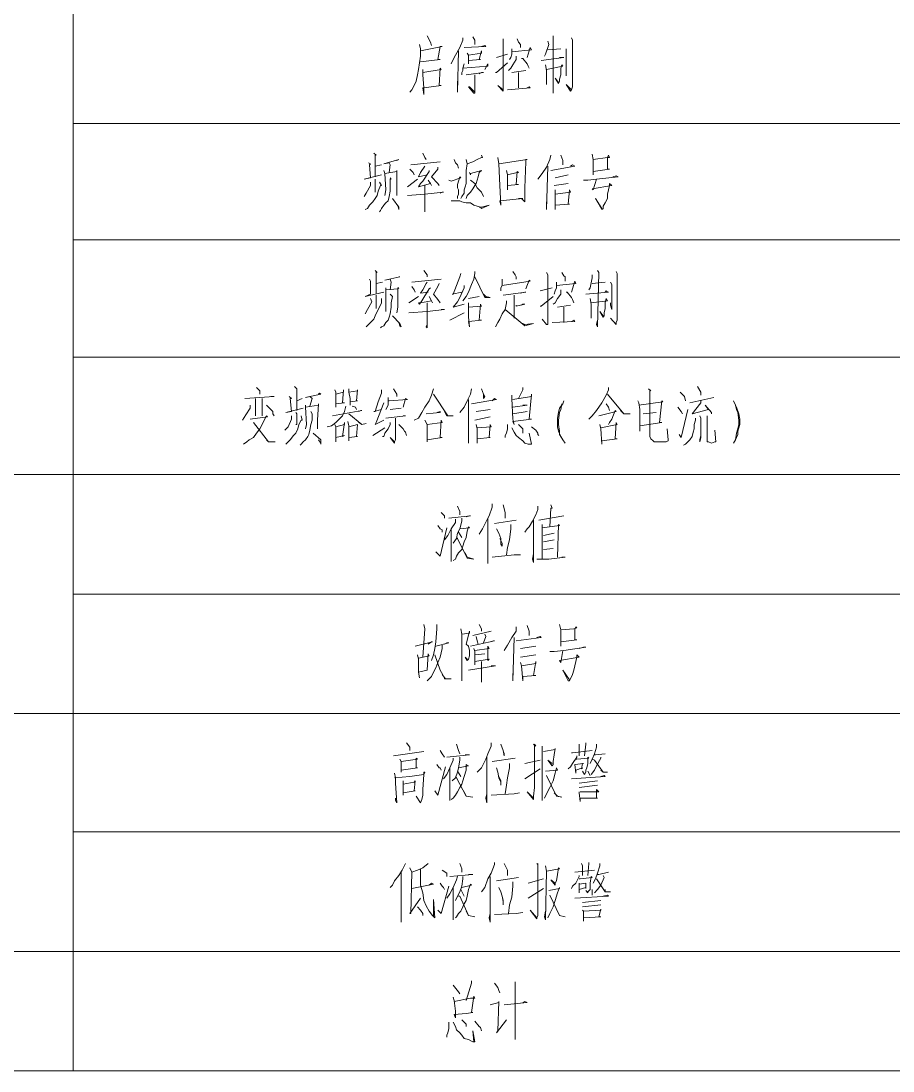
# Model space of a CAD drawing. Header units: millimetres. Extents: x 201 to 11482, y -7821 to 251.
# Drawn here: x 2768.2 to 2819.2, y -6839.1 to -6777.7 of the extents above; entities that cross this region are included whole.
import ezdxf

# ---------------------------------------------------------------- set-up
doc = ezdxf.new("R2010")
doc.units = ezdxf.units.MM

msp = doc.modelspace()

# ---------------------------------------------------------------- linework, layer by layer
at = {"color": 0, "lineweight": 18}
for points in [[(2751.796, -6804.193), (2771.29, -6804.193), (2771.29, -6735.867)], [(2771.29, -6783.682), (2820.122, -6783.682), (2820.122, -6776.824)], [(2791.991, -6778.539), (2792.182, -6778.92), (2792.245, -6779.11)], [(2794.658, -6778.602), (2794.785, -6778.793), (2794.785, -6778.92), (2794.785, -6779.047)], [(2799.357, -6778.539), (2799.357, -6778.729), (2799.357, -6781.904), (2799.357, -6781.714), (2799.357, -6781.523)], [(2791.547, -6779.047), (2791.61, -6779.301), (2791.61, -6779.745), (2791.547, -6780.126), (2791.483, -6780.507), (2791.42, -6780.825), (2791.356, -6781.206), (2791.229, -6781.46), (2791.102, -6781.714), (2790.975, -6781.841)], [(2791.61, -6779.428), (2792.88, -6779.174), (2792.753, -6779.174), (2792.626, -6779.936), (2792.753, -6779.936), (2791.61, -6780.063)], [(2794.087, -6778.666), (2794.087, -6778.793), (2793.896, -6779.237), (2793.642, -6779.682), (2793.515, -6779.936), (2793.388, -6780.19)], [(2794.15, -6779.237), (2795.42, -6779.174), (2795.357, -6779.11), (2795.166, -6779.174)], [(2796.436, -6778.729), (2796.436, -6778.856), (2796.436, -6781.587), (2796.436, -6781.714), (2796.436, -6781.777), (2796.119, -6781.46), (2796.436, -6781.714)], [(2797.262, -6778.729), (2797.325, -6778.92), (2797.452, -6779.047), (2797.452, -6779.11), (2797.452, -6779.237)], [(2799.04, -6778.856), (2799.103, -6779.047), (2798.913, -6779.618), (2798.849, -6779.745)], [(2800.437, -6778.666), (2800.5, -6778.793), (2800.5, -6781.396), (2800.5, -6781.523), (2800.437, -6781.714), (2800.437, -6781.714), (2800.373, -6781.777), (2800.119, -6781.396), (2800.437, -6781.714)], [(2793.833, -6779.428), (2793.769, -6781.841), (2793.769, -6781.587), (2793.769, -6781.206)], [(2794.341, -6779.555), (2794.404, -6779.682), (2794.404, -6780.19), (2794.404, -6779.999), (2795.103, -6779.936), (2795.039, -6779.936), (2795.166, -6779.428), (2795.166, -6779.555), (2794.404, -6779.682)], [(2796.055, -6779.809), (2796.69, -6779.618)], [(2797.198, -6779.745), (2797.198, -6779.936), (2797.008, -6780.253), (2796.881, -6780.444), (2796.754, -6780.571)], [(2796.944, -6779.301), (2796.944, -6779.491), (2796.944, -6779.618), (2796.881, -6779.809), (2796.817, -6779.936)], [(2796.944, -6779.491), (2798.087, -6779.364), (2798.024, -6779.237), (2797.833, -6779.809)], [(2798.659, -6779.999), (2799.992, -6779.809), (2799.929, -6779.809), (2799.865, -6779.809), (2799.738, -6779.809)], [(2799.04, -6779.364), (2799.802, -6779.301)], [(2800.119, -6779.301), (2800.119, -6779.428), (2800.119, -6780.888), (2800.119, -6780.634), (2800.119, -6780.444)], [(2791.737, -6780.507), (2791.737, -6780.698), (2791.737, -6780.825), (2791.801, -6781.587), (2791.801, -6781.968), (2791.737, -6781.587), (2791.801, -6781.587), (2792.817, -6781.46), (2792.69, -6781.46), (2792.753, -6780.444), (2792.817, -6780.507), (2791.737, -6780.698)], [(2794.15, -6780.19), (2794.087, -6780.444), (2794.087, -6780.571), (2794.023, -6780.698), (2794.023, -6780.825)], [(2794.087, -6780.444), (2795.547, -6780.317), (2795.547, -6780.19), (2795.357, -6780.507)], [(2795.992, -6780.698), (2796.055, -6780.698), (2796.69, -6780.126)], [(2797.516, -6779.872), (2797.579, -6779.872), (2797.833, -6780.19), (2797.897, -6780.317), (2797.96, -6780.444)], [(2798.913, -6780.253), (2798.976, -6780.571), (2798.976, -6780.571), (2798.976, -6781.396), (2798.976, -6781.206), (2798.976, -6781.079)], [(2798.976, -6780.507), (2799.929, -6780.317), (2799.865, -6780.253), (2799.802, -6780.444), (2799.802, -6780.825), (2799.738, -6781.079), (2799.738, -6781.206), (2799.675, -6781.333), (2799.484, -6781.015), (2799.675, -6781.269)], [(2794.277, -6780.825), (2795.293, -6780.698), (2795.166, -6780.698), (2795.039, -6780.761)], [(2794.785, -6780.825), (2794.785, -6781.714), (2794.785, -6781.841), (2794.785, -6781.904), (2794.722, -6781.904), (2794.404, -6781.523), (2794.468, -6781.523), (2794.785, -6781.841)], [(2796.944, -6780.698), (2797.77, -6780.571)], [(2797.325, -6780.698), (2797.325, -6781.587)], [(2796.69, -6781.714), (2798.024, -6781.587), (2797.96, -6781.523), (2797.833, -6781.587)], [(2771.29, -6790.477), (2820.122, -6790.477), (2820.122, -6783.682)], [(2788.562, -6785.968), (2788.689, -6786.032), (2788.626, -6786.095), (2788.689, -6786.857), (2788.308, -6786.921), (2789.324, -6786.667)], [(2788.88, -6785.397), (2789.007, -6785.524), (2788.943, -6785.524), (2788.943, -6786.794)], [(2790.213, -6785.841), (2790.34, -6785.778), (2790.34, -6785.778), (2789.451, -6786.032), (2789.769, -6785.968), (2789.832, -6786.095), (2789.769, -6786.54)], [(2791.039, -6786.095), (2792.753, -6785.905)], [(2791.737, -6785.397), (2791.864, -6785.651), (2791.928, -6785.778)], [(2793.579, -6785.778), (2793.642, -6785.968), (2793.769, -6786.095), (2793.833, -6786.286)], [(2795.166, -6785.524), (2795.23, -6785.651), (2795.166, -6785.651), (2794.912, -6785.778), (2794.658, -6785.905), (2794.341, -6786.032), (2794.277, -6785.778), (2794.341, -6786.032), (2794.277, -6786.413), (2794.277, -6786.603), (2794.277, -6786.921), (2794.277, -6786.921), (2794.277, -6787.175), (2794.214, -6787.365), (2794.15, -6787.556), (2794.15, -6787.746), (2794.023, -6787.937), (2793.96, -6788.064)], [(2796.119, -6785.651), (2796.182, -6786.032), (2796.246, -6787.302), (2796.309, -6788.445), (2796.246, -6788.191), (2797.579, -6788.064), (2797.452, -6788.064), (2797.325, -6788.064)], [(2796.182, -6786.032), (2797.833, -6785.778), (2797.77, -6785.778), (2797.77, -6785.905), (2797.706, -6787.429), (2797.706, -6787.746), (2797.706, -6787.937), (2797.706, -6788.191), (2797.706, -6788.254), (2797.516, -6788.064)], [(2799.23, -6785.524), (2799.167, -6785.778), (2798.976, -6786.222), (2798.722, -6786.603), (2798.468, -6786.921)], [(2799.802, -6785.524), (2799.929, -6785.841), (2799.929, -6785.968), (2799.929, -6786.095), (2799.929, -6785.841)], [(2801.643, -6785.46), (2801.707, -6785.778), (2801.707, -6786.667), (2801.707, -6786.476), (2802.659, -6786.349), (2802.532, -6786.349), (2802.532, -6785.651), (2802.596, -6785.524), (2802.659, -6785.651), (2802.532, -6785.651), (2801.707, -6785.778)], [(2788.943, -6786.159), (2789.324, -6786.095)], [(2789.515, -6787.873), (2789.578, -6787.556), (2789.515, -6786.603), (2789.451, -6786.413), (2789.515, -6786.603), (2790.213, -6786.476), (2790.213, -6786.413), (2790.213, -6786.413), (2790.213, -6787.302), (2790.213, -6787.556), (2790.213, -6787.873)], [(2790.975, -6786.349), (2791.166, -6786.54), (2791.229, -6786.667)], [(2791.864, -6786.159), (2791.864, -6786.159), (2791.61, -6786.54), (2791.483, -6786.794), (2791.991, -6786.667)], [(2792.118, -6786.413), (2792.118, -6786.476), (2791.737, -6787.048), (2791.61, -6787.175), (2791.483, -6787.365), (2791.483, -6787.365), (2792.182, -6787.175), (2792.245, -6787.302), (2792.182, -6787.175), (2792.055, -6786.984)], [(2792.626, -6786.222), (2792.626, -6786.349), (2792.245, -6786.794), (2792.626, -6787.175), (2792.69, -6787.302)], [(2794.468, -6786.54), (2794.531, -6786.667), (2794.531, -6786.603), (2795.166, -6786.413), (2795.166, -6786.413), (2795.039, -6786.54), (2794.976, -6786.794), (2794.912, -6786.984), (2794.849, -6787.175), (2794.785, -6787.302), (2794.658, -6787.492), (2794.531, -6787.683), (2794.404, -6787.81), (2794.341, -6787.873), (2794.277, -6788.064)], [(2796.627, -6786.413), (2796.69, -6786.667), (2796.69, -6787.556), (2796.69, -6787.492), (2796.69, -6787.302), (2797.325, -6787.238), (2797.198, -6787.238), (2797.262, -6786.476), (2797.325, -6786.54), (2797.262, -6786.54), (2796.69, -6786.667)], [(2799.04, -6786.159), (2798.976, -6788.699), (2798.976, -6788.508), (2798.976, -6788.254)], [(2799.23, -6786.413), (2800.627, -6786.159), (2800.5, -6786.095), (2800.373, -6786.159)], [(2788.689, -6787.111), (2788.689, -6787.302), (2788.435, -6787.746), (2788.308, -6787.937)], [(2789.197, -6787.111), (2789.324, -6787.302), (2789.261, -6787.302), (2789.134, -6787.619), (2789.07, -6787.873), (2788.943, -6788.064), (2788.816, -6788.254), (2788.626, -6788.445), (2788.499, -6788.635), (2788.372, -6788.699)], [(2788.943, -6786.921), (2788.943, -6786.984), (2788.943, -6787.683), (2788.943, -6787.556)], [(2789.832, -6786.857), (2789.896, -6786.921), (2789.832, -6786.921), (2789.832, -6787.365), (2789.832, -6787.619), (2789.769, -6787.937), (2789.705, -6788.191), (2789.578, -6788.318), (2789.451, -6788.445), (2789.324, -6788.635), (2789.261, -6788.762), (2789.197, -6788.826)], [(2790.848, -6787.365), (2791.42, -6786.921)], [(2793.261, -6786.984), (2793.388, -6787.048), (2793.388, -6787.048), (2793.96, -6786.857), (2793.896, -6786.794), (2793.769, -6787.238), (2793.769, -6787.302), (2793.769, -6787.429), (2793.833, -6787.556), (2793.833, -6787.683), (2793.833, -6787.81), (2793.769, -6787.937), (2793.769, -6788.064)], [(2794.531, -6786.984), (2794.785, -6787.175), (2794.912, -6787.429), (2795.166, -6787.683), (2795.293, -6787.937)], [(2800.246, -6787.175), (2799.421, -6787.302)], [(2799.484, -6786.857), (2800.246, -6786.667)], [(2801.135, -6786.984), (2801.389, -6786.984), (2801.897, -6786.921), (2803.167, -6786.794), (2803.04, -6786.73), (2802.85, -6786.794)], [(2801.897, -6786.921), (2801.707, -6787.556), (2801.643, -6787.492), (2802.786, -6787.302), (2802.659, -6787.175), (2802.659, -6787.302), (2802.532, -6787.81), (2802.532, -6788.064), (2802.405, -6788.318), (2802.278, -6788.508), (2802.278, -6788.635), (2802.215, -6788.699), (2801.834, -6788.064), (2802.215, -6788.635)], [(2790.848, -6787.873), (2791.864, -6787.81), (2792.944, -6787.683), (2792.88, -6787.683), (2792.753, -6787.746)], [(2791.864, -6787.302), (2791.864, -6787.429), (2791.864, -6788.635), (2791.864, -6788.826), (2791.864, -6788.699), (2791.864, -6788.635)], [(2799.484, -6787.556), (2799.484, -6787.81), (2799.484, -6788.699), (2799.484, -6788.445), (2800.31, -6788.381), (2800.246, -6788.381), (2800.31, -6787.556), (2800.373, -6787.683), (2799.484, -6787.81)], [(2789.959, -6788.064), (2790.34, -6788.572), (2790.34, -6788.699), (2790.34, -6788.699), (2790.277, -6788.445)], [(2793.388, -6788.191), (2793.515, -6788.191), (2793.642, -6788.191), (2793.896, -6788.191), (2794.023, -6788.254), (2794.277, -6788.318), (2794.531, -6788.318), (2794.722, -6788.445), (2794.912, -6788.508), (2795.103, -6788.572), (2795.166, -6788.635), (2795.611, -6788.445), (2795.166, -6788.572), (2795.103, -6788.572), (2795.039, -6788.572)], [(2771.29, -6797.335), (2820.122, -6797.335), (2820.122, -6790.477)], [(2788.943, -6792.255), (2789.07, -6792.382), (2789.007, -6792.318), (2789.007, -6793.588)], [(2790.34, -6792.636), (2790.34, -6792.636), (2790.404, -6792.636), (2789.515, -6792.826), (2789.832, -6792.763), (2789.896, -6792.953), (2789.832, -6793.398)], [(2791.801, -6792.255), (2791.991, -6792.509), (2791.991, -6792.636)], [(2793.96, -6792.445), (2793.896, -6792.636), (2793.706, -6793.144), (2793.515, -6793.652), (2793.452, -6793.652), (2794.023, -6793.525)], [(2794.785, -6792.318), (2794.785, -6792.445), (2794.722, -6792.763), (2794.595, -6793.08), (2794.404, -6793.525), (2794.277, -6793.779), (2794.087, -6794.033)], [(2794.785, -6792.636), (2795.357, -6793.842), (2795.674, -6793.842), (2795.42, -6793.779), (2795.293, -6793.652)], [(2797.008, -6792.318), (2797.135, -6792.509), (2797.198, -6792.636), (2797.198, -6792.763)], [(2798.976, -6792.382), (2799.04, -6792.509), (2799.04, -6795.303), (2799.04, -6795.43), (2798.976, -6795.43), (2798.722, -6795.112), (2798.976, -6795.43)], [(2799.865, -6792.382), (2799.992, -6792.572), (2800.056, -6792.636), (2800.056, -6792.763), (2800.056, -6792.89)], [(2801.643, -6792.509), (2801.643, -6792.699), (2801.516, -6793.271), (2801.453, -6793.398)], [(2801.961, -6792.255), (2802.024, -6792.382), (2801.961, -6795.557), (2801.897, -6795.43), (2801.961, -6795.176)], [(2803.04, -6792.318), (2803.104, -6792.445), (2803.104, -6795.049), (2803.104, -6795.176), (2803.04, -6795.303), (2803.04, -6795.43), (2803.04, -6795.43), (2802.723, -6795.049), (2803.04, -6795.43)], [(2788.626, -6792.763), (2788.689, -6792.89), (2788.689, -6793.652), (2788.372, -6793.779), (2789.451, -6793.525)], [(2789.007, -6793.017), (2789.388, -6792.953)], [(2789.578, -6794.668), (2789.578, -6794.414), (2789.578, -6793.398), (2789.578, -6793.271), (2789.578, -6793.398), (2790.277, -6793.334), (2790.34, -6793.271), (2790.277, -6793.271), (2790.277, -6794.16), (2790.277, -6794.414), (2790.213, -6794.731)], [(2791.102, -6792.953), (2792.817, -6792.763)], [(2791.102, -6793.207), (2791.229, -6793.398), (2791.293, -6793.525)], [(2792.182, -6793.271), (2792.118, -6793.334), (2791.801, -6793.842), (2791.674, -6794.033), (2791.547, -6794.223), (2791.483, -6794.16), (2791.61, -6794.16), (2792.245, -6794.033), (2792.309, -6794.16), (2792.245, -6794.033), (2792.118, -6793.779)], [(2791.991, -6792.953), (2791.928, -6793.017), (2791.737, -6793.398), (2791.61, -6793.588), (2792.055, -6793.525)], [(2792.69, -6793.017), (2792.626, -6793.207), (2792.372, -6793.652), (2792.626, -6793.969), (2792.753, -6794.16)], [(2794.15, -6793.144), (2794.15, -6793.271), (2793.896, -6793.842), (2793.769, -6794.096), (2793.515, -6794.414), (2793.515, -6794.414), (2794.15, -6794.223)], [(2796.373, -6792.763), (2796.373, -6792.953), (2796.373, -6793.144), (2796.309, -6793.271), (2796.309, -6793.398), (2796.309, -6793.461)], [(2796.373, -6793.144), (2798.024, -6792.89), (2797.96, -6792.826), (2797.77, -6793.334)], [(2798.595, -6793.461), (2799.294, -6793.271)], [(2799.548, -6792.953), (2799.548, -6793.144), (2799.548, -6793.271), (2799.484, -6793.461), (2799.421, -6793.652)], [(2799.548, -6793.144), (2800.691, -6793.017), (2800.627, -6792.89), (2800.437, -6793.525)], [(2801.643, -6793.017), (2802.405, -6792.953)], [(2802.723, -6792.953), (2802.786, -6793.08), (2802.786, -6794.541), (2802.723, -6794.287), (2802.723, -6794.16)], [(2788.689, -6793.906), (2788.753, -6794.096), (2788.499, -6794.541), (2788.372, -6794.795)], [(2789.324, -6793.906), (2789.324, -6794.16), (2789.197, -6794.414), (2789.07, -6794.668), (2788.943, -6794.922), (2788.88, -6795.112), (2788.689, -6795.303), (2788.562, -6795.43), (2788.435, -6795.557)], [(2789.007, -6793.715), (2789.007, -6793.842), (2789.007, -6794.477), (2789.007, -6794.414)], [(2789.832, -6793.652), (2789.959, -6793.779), (2789.896, -6794.16), (2789.896, -6794.414), (2789.832, -6794.795), (2789.769, -6794.985), (2789.705, -6795.176), (2789.578, -6795.303), (2789.451, -6795.493), (2789.324, -6795.557), (2789.261, -6795.62)], [(2790.912, -6794.16), (2791.483, -6793.779)], [(2795.039, -6793.779), (2794.404, -6793.906)], [(2796.436, -6793.715), (2797.77, -6793.525), (2797.706, -6793.525), (2797.452, -6793.588)], [(2797.071, -6793.715), (2797.071, -6793.842), (2797.071, -6795.049)], [(2798.595, -6794.35), (2798.659, -6794.35), (2799.357, -6793.779)], [(2799.802, -6793.398), (2799.802, -6793.652), (2799.611, -6793.906), (2799.484, -6794.16), (2799.357, -6794.223)], [(2800.119, -6793.525), (2800.183, -6793.525), (2800.437, -6793.842), (2800.5, -6793.969), (2800.564, -6794.16)], [(2801.262, -6793.652), (2802.596, -6793.525), (2802.532, -6793.525), (2802.469, -6793.461), (2802.405, -6793.525)], [(2801.516, -6793.906), (2801.58, -6794.223), (2801.58, -6794.287), (2801.58, -6795.049), (2801.58, -6794.922), (2801.58, -6794.795)], [(2801.58, -6794.16), (2802.532, -6794.033), (2802.469, -6793.906), (2802.405, -6794.16), (2802.405, -6794.477), (2802.342, -6794.731), (2802.342, -6794.922), (2802.278, -6794.985), (2802.088, -6794.668), (2802.278, -6794.922)], [(2790.912, -6794.731), (2791.991, -6794.668), (2793.007, -6794.541), (2793.007, -6794.541), (2792.817, -6794.541)], [(2791.991, -6794.16), (2791.991, -6794.287), (2791.991, -6795.43), (2791.991, -6795.62), (2791.928, -6795.557), (2791.991, -6795.43)], [(2794.404, -6794.16), (2794.404, -6794.414), (2794.404, -6794.985), (2794.468, -6795.557), (2794.404, -6795.239), (2795.166, -6795.176), (2795.039, -6795.176), (2795.103, -6794.223), (2795.166, -6794.35), (2794.404, -6794.414)], [(2796.627, -6794.033), (2796.627, -6794.16), (2796.563, -6794.541), (2796.373, -6794.795), (2796.246, -6795.112), (2796.119, -6795.303), (2795.992, -6795.557)], [(2796.563, -6794.541), (2796.563, -6794.541), (2797.706, -6795.493), (2798.214, -6795.366), (2797.706, -6795.43), (2797.579, -6795.366)], [(2797.198, -6794.287), (2797.198, -6794.35), (2797.706, -6794.223), (2797.579, -6794.223), (2797.516, -6794.287)], [(2799.611, -6794.414), (2800.373, -6794.287)], [(2799.992, -6794.414), (2799.992, -6795.303)], [(2789.959, -6794.922), (2790.404, -6795.366), (2790.467, -6795.557), (2790.404, -6795.493), (2790.34, -6795.303)], [(2793.325, -6795.176), (2794.15, -6794.731)], [(2799.294, -6795.303), (2800.627, -6795.239), (2800.564, -6795.176), (2800.437, -6795.239)], [(2771.29, -6804.193), (2820.122, -6804.193), (2820.122, -6797.335)], [(2782.022, -6799.113), (2782.212, -6799.303), (2782.212, -6799.367), (2782.212, -6799.494)], [(2784.244, -6799.049), (2784.371, -6799.176), (2784.371, -6799.176), (2784.371, -6800.446)], [(2785.641, -6799.494), (2785.705, -6799.43), (2785.768, -6799.494), (2784.879, -6799.684), (2785.133, -6799.621), (2785.26, -6799.748), (2785.133, -6800.192)], [(2786.594, -6799.24), (2786.657, -6799.367), (2786.657, -6799.621), (2786.657, -6800.256), (2786.657, -6800.065), (2787.165, -6800.002), (2787.038, -6800.002), (2787.102, -6799.24), (2787.102, -6799.367), (2786.657, -6799.494)], [(2787.419, -6799.176), (2787.419, -6799.367), (2787.483, -6799.748), (2787.483, -6800.129), (2787.483, -6799.938), (2787.927, -6799.875), (2787.864, -6799.875), (2787.927, -6799.24), (2787.927, -6799.303), (2787.419, -6799.367)], [(2789.324, -6799.24), (2789.324, -6799.43), (2789.134, -6799.938), (2788.943, -6800.51), (2788.88, -6800.51), (2789.324, -6800.383)], [(2790.023, -6799.176), (2790.213, -6799.494), (2790.213, -6799.621)], [(2792.372, -6799.176), (2792.245, -6799.557), (2792.118, -6799.875), (2791.864, -6800.256), (2791.674, -6800.573), (2791.483, -6800.891), (2791.229, -6801.018)], [(2794.595, -6799.176), (2794.531, -6799.494), (2794.341, -6799.875), (2794.15, -6800.256), (2793.896, -6800.573)], [(2795.166, -6799.176), (2795.293, -6799.494), (2795.357, -6799.621), (2795.293, -6799.748), (2795.293, -6799.494)], [(2797.579, -6799.113), (2797.579, -6799.24), (2797.325, -6799.748)], [(2802.596, -6799.113), (2802.596, -6799.24), (2802.469, -6799.557), (2802.215, -6800.002), (2801.897, -6800.446), (2801.643, -6800.764), (2801.453, -6800.954)], [(2804.945, -6799.176), (2805.072, -6799.303), (2805.009, -6799.24), (2805.009, -6799.875), (2805.009, -6801.145), (2805.009, -6801.653), (2805.009, -6801.97), (2805.072, -6802.097), (2805.199, -6802.224), (2805.263, -6802.288), (2805.453, -6802.288), (2805.961, -6802.288), (2806.088, -6802.224), (2806.088, -6802.161), (2806.025, -6801.526), (2806.088, -6802.161)], [(2806.787, -6799.367), (2807.041, -6799.621), (2807.104, -6799.875)], [(2807.803, -6799.049), (2807.993, -6799.367), (2807.993, -6799.494), (2807.993, -6799.557)], [(2781.323, -6799.748), (2783.038, -6799.621), (2782.974, -6799.621), (2782.847, -6799.621)], [(2781.958, -6799.748), (2781.958, -6800.764)], [(2782.339, -6799.748), (2782.339, -6800.764)], [(2783.927, -6799.621), (2784.054, -6799.748), (2783.99, -6799.748), (2784.054, -6800.51), (2783.736, -6800.573), (2784.752, -6800.319)], [(2784.371, -6799.875), (2784.689, -6799.748)], [(2784.879, -6801.526), (2784.943, -6801.272), (2784.879, -6800.256), (2784.879, -6800.129), (2784.879, -6800.256), (2785.641, -6800.129), (2785.641, -6800.129), (2785.641, -6800.065), (2785.578, -6801.018), (2785.578, -6801.272), (2785.578, -6801.526)], [(2789.451, -6800.002), (2789.007, -6801.145), (2788.943, -6801.272), (2789.451, -6801.018)], [(2789.705, -6799.684), (2789.705, -6799.875), (2789.705, -6800.129), (2789.578, -6800.383)], [(2789.705, -6799.875), (2789.769, -6799.875), (2790.848, -6799.811), (2790.721, -6799.748), (2790.594, -6800.256)], [(2792.372, -6799.494), (2793.198, -6800.764), (2793.515, -6800.764), (2793.134, -6800.764), (2793.007, -6800.51)], [(2794.404, -6799.811), (2794.404, -6802.351), (2794.404, -6802.161), (2794.404, -6801.907)], [(2794.595, -6800.065), (2796.055, -6799.811), (2795.928, -6799.748), (2795.801, -6799.875)], [(2796.944, -6799.557), (2796.944, -6799.748), (2797.008, -6800.954), (2797.071, -6801.272), (2797.008, -6801.081), (2798.087, -6800.954), (2797.96, -6800.954), (2798.087, -6799.494), (2798.087, -6799.621), (2797.008, -6799.811)], [(2800.056, -6802.351), (2799.929, -6802.161), (2799.802, -6801.97), (2799.675, -6801.653), (2799.611, -6801.399), (2799.611, -6800.891), (2799.675, -6800.573), (2799.738, -6800.319), (2799.929, -6800.065), (2799.992, -6799.875)], [(2799.865, -6800.065), (2799.802, -6800.383), (2799.738, -6800.573), (2799.675, -6801.018), (2799.675, -6801.272), (2799.738, -6801.653), (2799.738, -6801.843), (2799.929, -6802.161)], [(2802.469, -6800.065), (2802.596, -6800.256), (2802.659, -6800.446)], [(2802.532, -6799.494), (2803.485, -6800.637), (2803.866, -6800.637), (2803.485, -6800.637), (2803.294, -6800.446)], [(2804.31, -6799.875), (2804.374, -6800.002), (2804.437, -6800.383), (2804.437, -6801.018), (2804.437, -6801.018), (2804.437, -6801.653), (2804.437, -6801.335), (2805.707, -6801.145), (2805.58, -6801.145), (2805.707, -6799.875), (2805.771, -6799.938), (2804.374, -6800.129)], [(2807.358, -6800.002), (2808.755, -6799.684)], [(2807.993, -6799.875), (2807.993, -6800.002), (2807.485, -6800.637), (2807.485, -6800.637), (2808.438, -6800.383), (2808.247, -6800.129), (2808.628, -6800.573), (2808.628, -6800.637)], [(2809.898, -6802.351), (2810.025, -6802.161), (2810.152, -6801.843), (2810.152, -6801.653), (2810.279, -6801.272), (2810.279, -6800.954), (2810.216, -6800.637), (2810.089, -6800.256), (2810.025, -6800.129), (2809.898, -6799.875)], [(2781.641, -6800.129), (2781.641, -6800.319), (2781.387, -6800.7), (2781.196, -6801.018)], [(2782.593, -6800.129), (2782.974, -6800.51), (2782.974, -6800.637), (2783.038, -6800.764)], [(2784.308, -6800.573), (2784.371, -6800.637), (2784.371, -6801.272), (2784.308, -6801.272)], [(2785.197, -6800.51), (2785.26, -6800.637), (2785.26, -6800.637), (2785.26, -6801.018), (2785.197, -6801.272), (2785.133, -6801.589), (2785.07, -6801.843), (2785.006, -6801.97), (2784.879, -6802.161), (2784.752, -6802.288), (2784.625, -6802.415), (2784.562, -6802.478)], [(2787.229, -6800.192), (2787.165, -6800.51), (2787.038, -6800.764), (2786.784, -6801.018), (2786.657, -6801.145), (2786.403, -6801.335), (2786.149, -6801.399)], [(2786.467, -6800.764), (2788.181, -6800.446), (2788.118, -6800.446), (2787.991, -6800.51)], [(2787.419, -6800.637), (2788.181, -6801.272), (2788.435, -6801.208), (2788.181, -6801.272), (2787.991, -6801.145)], [(2787.61, -6800.192), (2787.8, -6800.256), (2787.864, -6800.383)], [(2790.467, -6800.319), (2789.832, -6800.383)], [(2791.928, -6800.637), (2792.753, -6800.573), (2792.753, -6800.51), (2792.563, -6800.573)], [(2794.849, -6800.51), (2795.674, -6800.383)], [(2797.008, -6800.256), (2797.833, -6800.129), (2797.706, -6800.129), (2797.579, -6800.129)], [(2797.008, -6800.637), (2797.833, -6800.51)], [(2802.024, -6800.764), (2803.04, -6800.51), (2802.977, -6800.446), (2802.786, -6800.954), (2802.659, -6801.145), (2802.596, -6801.272)], [(2804.628, -6800.637), (2805.39, -6800.573)], [(2806.66, -6800.256), (2806.85, -6800.51), (2806.914, -6800.637)], [(2806.723, -6801.843), (2806.85, -6802.034), (2807.231, -6800.383)], [(2810.025, -6800.129), (2810.089, -6800.383), (2810.152, -6800.573), (2810.216, -6801.018), (2810.216, -6801.272), (2810.152, -6801.526), (2810.089, -6801.78), (2810.025, -6802.161)], [(2781.641, -6800.954), (2782.657, -6800.827), (2782.593, -6800.764), (2782.466, -6801.018), (2782.339, -6801.272), (2782.212, -6801.526), (2782.022, -6801.78), (2781.831, -6802.034), (2781.577, -6802.161), (2781.45, -6802.288), (2781.26, -6802.415)], [(2781.831, -6801.145), (2781.831, -6801.145), (2782.72, -6802.288), (2783.101, -6802.288), (2782.72, -6802.288), (2782.593, -6802.161)], [(2784.054, -6800.764), (2784.054, -6800.954), (2783.863, -6801.399), (2783.673, -6801.589)], [(2784.625, -6800.764), (2784.689, -6801.018), (2784.625, -6801.018), (2784.498, -6801.272), (2784.435, -6801.526), (2784.308, -6801.78), (2784.181, -6801.907), (2783.99, -6802.161), (2783.863, -6802.288), (2783.736, -6802.415)], [(2786.594, -6801.272), (2786.657, -6801.399), (2786.657, -6801.843), (2786.657, -6801.907), (2786.657, -6802.288), (2786.657, -6802.034), (2787.165, -6801.907), (2787.038, -6801.97), (2787.165, -6801.145), (2787.165, -6801.272), (2786.657, -6801.399)], [(2787.356, -6801.081), (2787.419, -6801.335), (2787.419, -6802.224), (2787.419, -6802.034), (2787.927, -6801.97), (2787.864, -6801.97), (2787.927, -6801.272), (2787.927, -6801.272), (2787.419, -6801.399)], [(2789.832, -6801.145), (2789.832, -6801.272), (2789.705, -6801.526), (2789.515, -6801.78), (2789.451, -6801.97), (2789.388, -6801.97)], [(2789.578, -6800.891), (2790.721, -6800.764), (2790.658, -6800.764), (2790.594, -6800.764)], [(2790.15, -6800.891), (2790.15, -6801.97), (2790.15, -6802.161), (2790.086, -6802.288), (2790.086, -6802.351), (2789.832, -6802.034), (2790.086, -6802.288), (2790.086, -6802.288)], [(2790.34, -6801.272), (2790.594, -6801.526), (2790.658, -6801.653), (2790.721, -6801.716), (2790.785, -6801.907)], [(2791.864, -6801.018), (2791.991, -6801.272), (2791.991, -6801.78), (2791.991, -6802.288), (2791.991, -6802.161), (2792.88, -6802.034), (2792.753, -6802.034), (2792.817, -6801.018), (2792.88, -6801.145), (2791.991, -6801.272)], [(2795.674, -6800.827), (2794.785, -6801.018)], [(2794.849, -6801.272), (2794.912, -6801.526), (2794.912, -6802.351), (2794.912, -6802.097), (2795.674, -6802.034), (2795.611, -6802.034), (2795.674, -6801.272), (2795.738, -6801.399), (2794.912, -6801.462)], [(2796.69, -6801.272), (2796.69, -6801.526), (2796.627, -6801.78), (2796.563, -6801.907), (2796.563, -6802.034)], [(2797.325, -6801.272), (2797.579, -6801.526), (2797.579, -6801.589), (2797.579, -6801.78)], [(2802.088, -6801.272), (2802.151, -6801.526), (2802.215, -6802.415), (2802.215, -6802.224), (2803.104, -6802.097), (2802.977, -6802.097), (2803.04, -6801.145), (2803.104, -6801.272), (2802.151, -6801.462)], [(2807.676, -6800.891), (2807.676, -6801.018), (2807.612, -6801.272), (2807.612, -6801.526), (2807.549, -6801.716), (2807.485, -6801.97), (2807.358, -6802.161), (2807.231, -6802.288), (2807.104, -6802.415), (2806.977, -6802.478)], [(2807.93, -6800.764), (2807.993, -6800.891), (2807.993, -6802.034), (2807.93, -6802.288), (2807.93, -6802.161), (2807.993, -6801.907)], [(2808.374, -6800.764), (2808.374, -6801.907), (2808.374, -6802.161), (2808.374, -6802.288), (2808.438, -6802.288), (2808.628, -6802.351), (2808.819, -6802.288), (2808.882, -6802.288), (2808.819, -6801.589)], [(2785.324, -6801.78), (2785.768, -6802.161), (2785.768, -6802.415), (2785.768, -6802.351), (2785.641, -6802.161)], [(2788.816, -6801.907), (2789.515, -6801.462)], [(2796.944, -6801.462), (2797.071, -6801.716), (2797.198, -6801.907), (2797.325, -6802.034), (2797.579, -6802.224), (2797.706, -6802.351), (2797.897, -6802.415), (2798.024, -6802.415), (2798.087, -6802.415), (2797.96, -6801.78), (2798.087, -6802.415)], [(2798.087, -6801.399), (2798.341, -6801.589), (2798.468, -6801.78), (2798.468, -6801.843), (2798.532, -6801.907)], [(2748.811, -6804.193), (2768.75, -6804.193), (2818.534, -6804.193)], [(2771.29, -6811.178), (2771.29, -6804.193)], [(2793.769, -6806.034), (2793.896, -6806.352), (2793.896, -6806.542)], [(2795.801, -6805.907), (2795.801, -6806.098), (2795.611, -6806.606), (2795.484, -6806.86), (2795.23, -6807.368), (2795.039, -6807.685)], [(2796.436, -6805.971), (2796.563, -6806.415), (2796.563, -6806.733), (2796.563, -6806.479)], [(2798.468, -6806.034), (2798.468, -6806.225), (2798.341, -6806.542), (2798.151, -6806.923), (2797.96, -6807.241), (2797.833, -6807.368), (2797.706, -6807.558)], [(2799.23, -6805.971), (2799.294, -6806.161), (2799.23, -6806.161), (2799.167, -6807.241)], [(2792.817, -6806.415), (2793.007, -6806.606), (2793.007, -6806.733)], [(2793.642, -6806.796), (2793.642, -6806.987), (2793.388, -6807.368), (2793.198, -6807.749), (2793.007, -6808.003)], [(2793.261, -6806.733), (2794.531, -6806.606), (2794.468, -6806.606), (2794.277, -6806.669)], [(2794.023, -6806.733), (2794.023, -6806.923), (2793.896, -6807.368), (2793.769, -6807.622), (2793.706, -6807.939), (2793.515, -6808.193)], [(2795.547, -6806.733), (2795.547, -6809.4), (2795.547, -6809.146), (2795.547, -6808.955)], [(2798.532, -6806.86), (2799.992, -6806.606)], [(2792.499, -6808.701), (2792.753, -6808.955), (2793.134, -6807.304)], [(2792.626, -6807.177), (2792.753, -6807.368), (2792.88, -6807.431), (2792.88, -6807.558)], [(2793.388, -6807.368), (2793.388, -6809.273), (2793.388, -6809.146), (2793.388, -6808.765)], [(2793.896, -6807.368), (2794.468, -6807.304), (2794.404, -6807.241), (2794.341, -6807.495), (2794.277, -6807.876), (2794.15, -6808.13), (2794.087, -6808.384), (2794.023, -6808.574), (2793.833, -6808.765), (2793.706, -6808.955), (2793.642, -6809.146), (2793.515, -6809.209)], [(2795.928, -6807.05), (2797.198, -6806.86)], [(2796.055, -6807.368), (2796.182, -6807.622), (2796.309, -6807.939), (2796.309, -6808.257), (2796.373, -6808.384), (2796.373, -6808.193), (2796.246, -6807.939)], [(2796.881, -6807.114), (2796.881, -6807.368), (2796.817, -6808.003), (2796.69, -6808.447), (2796.627, -6808.892)], [(2798.214, -6806.86), (2798.214, -6809.082), (2798.214, -6809.336), (2798.151, -6809.146), (2798.214, -6808.828)], [(2798.722, -6807.304), (2799.738, -6807.177), (2799.675, -6807.114), (2799.611, -6809.019)], [(2798.722, -6807.114), (2798.722, -6807.241), (2798.722, -6809.146)], [(2793.706, -6807.876), (2793.769, -6807.939), (2794.341, -6809.082), (2794.722, -6809.146), (2794.341, -6809.019), (2794.214, -6808.765)], [(2793.833, -6807.558), (2794.023, -6807.876)], [(2798.786, -6807.749), (2799.421, -6807.622)], [(2799.421, -6808.003), (2798.786, -6808.13)], [(2798.786, -6808.574), (2799.357, -6808.511)], [(2795.801, -6809.019), (2797.071, -6808.892), (2797.452, -6808.892)], [(2798.405, -6809.146), (2799.103, -6809.146), (2800.056, -6809.019), (2799.992, -6809.019), (2799.865, -6809.019)], [(2799.738, -6809.019), (2799.738, -6809.019)], [(2771.29, -6818.163), (2771.29, -6811.178)], [(2771.29, -6811.178), (2819.931, -6811.178), (2829.901, -6811.178)], [(2771.29, -6811.178), (2819.931, -6811.178), (2829.901, -6811.178)], [(2791.801, -6812.956), (2791.864, -6813.21), (2791.737, -6814.861)], [(2792.563, -6812.956), (2792.563, -6813.21), (2792.499, -6813.972), (2792.436, -6814.353), (2792.372, -6814.734), (2792.245, -6815.051)], [(2795.039, -6812.956), (2795.166, -6813.21), (2795.166, -6813.337)], [(2799.738, -6812.956), (2799.802, -6813.273), (2799.802, -6814.226), (2799.802, -6813.972), (2800.754, -6813.845), (2800.627, -6813.845), (2800.627, -6813.21), (2800.691, -6813.083), (2800.754, -6813.146), (2800.564, -6813.21), (2799.802, -6813.273)], [(2793.96, -6813.21), (2794.023, -6813.527), (2794.023, -6816.258), (2794.023, -6816.004), (2794.023, -6815.75)], [(2794.023, -6813.527), (2794.468, -6813.464), (2794.468, -6813.337), (2794.277, -6814.099), (2794.404, -6814.226), (2794.468, -6814.48), (2794.468, -6814.797), (2794.404, -6814.988), (2794.341, -6815.051), (2794.214, -6814.861), (2794.341, -6814.988)], [(2794.658, -6813.591), (2795.738, -6813.337)], [(2795.357, -6813.527), (2795.42, -6813.654), (2795.293, -6814.035)], [(2797.198, -6813.083), (2797.198, -6813.337), (2796.944, -6813.718), (2796.69, -6814.162), (2796.5, -6814.48)], [(2797.833, -6813.019), (2797.96, -6813.337), (2797.96, -6813.464), (2797.96, -6813.591), (2797.96, -6813.337)], [(2791.293, -6814.226), (2792.309, -6813.972), (2792.245, -6813.972), (2792.055, -6814.099)], [(2792.88, -6814.162), (2792.88, -6814.353), (2792.753, -6814.861), (2792.626, -6815.178), (2792.499, -6815.496), (2792.372, -6815.75), (2792.245, -6816.004), (2792.055, -6816.194), (2791.991, -6816.258)], [(2792.499, -6814.226), (2793.261, -6814.035), (2793.134, -6814.035), (2793.007, -6814.099)], [(2794.531, -6814.226), (2795.928, -6813.908), (2795.865, -6813.908), (2795.674, -6813.972)], [(2794.849, -6813.654), (2794.912, -6813.908), (2794.976, -6814.099)], [(2797.071, -6813.718), (2797.008, -6816.258), (2797.008, -6816.131), (2797.008, -6815.813)], [(2797.198, -6813.908), (2798.659, -6813.718), (2798.595, -6813.654), (2798.405, -6813.718)], [(2791.42, -6814.734), (2791.483, -6814.988), (2791.483, -6815.75), (2791.547, -6816.067), (2791.483, -6815.75), (2791.991, -6815.623), (2791.991, -6815.623), (2792.055, -6814.67), (2792.118, -6814.797), (2791.483, -6814.924)], [(2792.436, -6814.734), (2792.753, -6815.623), (2793.007, -6816.067), (2793.007, -6816.131), (2793.388, -6816.131), (2793.071, -6816.131), (2792.88, -6815.877)], [(2794.722, -6814.353), (2794.785, -6814.543), (2794.785, -6814.797), (2794.785, -6815.305), (2794.785, -6815.115), (2795.611, -6814.988), (2795.547, -6815.051), (2795.547, -6814.226), (2795.611, -6814.353), (2794.785, -6814.48)], [(2795.357, -6814.67), (2794.785, -6814.734)], [(2797.452, -6814.353), (2798.341, -6814.226)], [(2798.341, -6814.734), (2797.452, -6814.861)], [(2799.167, -6814.543), (2799.421, -6814.543), (2799.992, -6814.48), (2801.262, -6814.289), (2801.135, -6814.289), (2800.881, -6814.353)], [(2799.929, -6814.48), (2799.802, -6815.178), (2799.738, -6815.051), (2800.881, -6814.861), (2800.754, -6814.734), (2800.754, -6814.861), (2800.627, -6815.369), (2800.564, -6815.623), (2800.5, -6815.877), (2800.373, -6816.131), (2800.31, -6816.258), (2800.246, -6816.258), (2799.929, -6815.623), (2800.31, -6816.194)], [(2794.404, -6815.623), (2795.992, -6815.369), (2795.865, -6815.369), (2795.738, -6815.369)], [(2795.166, -6815.115), (2795.166, -6816.321), (2795.166, -6816.131), (2795.166, -6815.94)], [(2797.452, -6815.178), (2797.516, -6815.369), (2797.579, -6816.258), (2797.579, -6816.004), (2798.341, -6815.94), (2798.214, -6815.94), (2798.341, -6815.115), (2798.341, -6815.242), (2797.516, -6815.369)], [(2751.415, -6818.163), (2771.29, -6818.163)], [(2768.75, -6818.163), (2819.931, -6818.163)], [(2768.75, -6818.163), (2819.931, -6818.163), (2829.901, -6818.163)], [(2771.29, -6825.084), (2771.29, -6818.163)], [(2790.785, -6819.877), (2790.975, -6820.131), (2790.975, -6820.322)], [(2792.753, -6820.322), (2792.88, -6820.512), (2793.007, -6820.703)], [(2793.706, -6819.941), (2793.833, -6820.322), (2793.896, -6820.512)], [(2795.738, -6819.877), (2795.738, -6820.068), (2795.547, -6820.512), (2795.42, -6820.83), (2795.166, -6821.338), (2794.912, -6821.592)], [(2796.309, -6819.941), (2796.436, -6820.322), (2796.5, -6820.639), (2796.5, -6820.449)], [(2798.214, -6819.941), (2798.341, -6820.068), (2798.278, -6819.941), (2798.278, -6822.481), (2798.214, -6822.989), (2798.214, -6823.116), (2798.214, -6823.179), (2797.833, -6822.735), (2798.214, -6823.116)], [(2798.722, -6820.068), (2798.722, -6820.385), (2798.722, -6823.243), (2798.722, -6823.052), (2798.722, -6822.735)], [(2798.786, -6820.385), (2799.484, -6820.258), (2799.484, -6820.195), (2799.421, -6820.576), (2799.357, -6820.957), (2799.357, -6821.147), (2799.294, -6821.211), (2799.04, -6820.893), (2799.294, -6821.084)], [(2800.437, -6820.449), (2800.5, -6820.449), (2801.643, -6820.322)], [(2800.881, -6819.941), (2800.881, -6820.068), (2800.881, -6820.639)], [(2801.262, -6819.877), (2801.262, -6819.941), (2801.199, -6820.639)], [(2801.897, -6819.941), (2801.897, -6820.068), (2801.897, -6820.131), (2801.77, -6820.512), (2801.643, -6820.83), (2801.516, -6821.084)], [(2790.023, -6820.639), (2791.801, -6820.385)], [(2790.404, -6820.83), (2790.467, -6820.957), (2790.467, -6821.592), (2790.467, -6821.465), (2791.42, -6821.338), (2791.356, -6821.338), (2791.356, -6820.766), (2791.42, -6820.83), (2790.467, -6820.957)], [(2793.515, -6820.766), (2793.515, -6820.893), (2793.325, -6821.338), (2793.134, -6821.719), (2792.944, -6821.973)], [(2793.134, -6820.703), (2794.468, -6820.576), (2794.404, -6820.576), (2794.214, -6820.576)], [(2793.896, -6820.703), (2793.896, -6820.893), (2793.833, -6821.338), (2793.769, -6821.592), (2793.642, -6821.909), (2793.452, -6822.1)], [(2795.484, -6820.703), (2795.484, -6823.37), (2795.42, -6823.116), (2795.484, -6822.862)], [(2795.801, -6820.957), (2797.135, -6820.766)], [(2797.706, -6821.084), (2798.595, -6820.893)], [(2800.754, -6820.639), (2800.754, -6820.703), (2800.5, -6821.084), (2800.373, -6821.274), (2800.246, -6821.401)], [(2800.691, -6820.83), (2800.754, -6820.83), (2801.453, -6820.766), (2801.389, -6820.703), (2801.389, -6821.084), (2801.326, -6821.338), (2801.262, -6821.465), (2801.262, -6821.592), (2801.199, -6821.719), (2801.072, -6821.528)], [(2802.151, -6820.703), (2802.151, -6820.766), (2801.897, -6821.211), (2801.77, -6821.465), (2801.58, -6821.719)], [(2801.643, -6820.83), (2801.77, -6820.893), (2802.278, -6821.592), (2802.532, -6821.592), (2802.278, -6821.592), (2802.151, -6821.465)], [(2801.77, -6820.576), (2801.834, -6820.576), (2802.405, -6820.512)], [(2792.436, -6822.671), (2792.626, -6822.925), (2793.071, -6821.274)], [(2792.563, -6821.147), (2792.69, -6821.338), (2792.753, -6821.338), (2792.817, -6821.465)], [(2793.325, -6821.338), (2793.325, -6823.243), (2793.325, -6823.052), (2793.325, -6822.735)], [(2793.833, -6821.338), (2794.404, -6821.211), (2794.277, -6821.147), (2794.277, -6821.465), (2794.15, -6821.846), (2794.087, -6822.1), (2794.023, -6822.29), (2793.896, -6822.481), (2793.769, -6822.735), (2793.642, -6822.925), (2793.515, -6823.116), (2793.388, -6823.179)], [(2793.769, -6821.528), (2793.96, -6821.846)], [(2796.055, -6821.338), (2796.119, -6821.592), (2796.182, -6821.909), (2796.309, -6822.163), (2796.309, -6822.354), (2796.309, -6822.1), (2796.182, -6821.846)], [(2796.817, -6821.084), (2796.817, -6821.338), (2796.69, -6821.909), (2796.627, -6822.354), (2796.563, -6822.862)], [(2797.706, -6821.973), (2798.595, -6821.401)], [(2798.913, -6821.528), (2799.611, -6821.465), (2799.548, -6821.338), (2799.484, -6821.655), (2799.357, -6822.1), (2799.167, -6822.481), (2798.976, -6822.862), (2798.849, -6823.116)], [(2800.627, -6821.147), (2800.691, -6821.655), (2800.691, -6821.465), (2801.072, -6821.338), (2801.008, -6821.401), (2801.072, -6821.084), (2801.135, -6821.084), (2800.627, -6821.147)], [(2801.389, -6821.528), (2801.516, -6821.782)], [(2790.086, -6821.909), (2790.975, -6821.846), (2791.801, -6821.719), (2791.801, -6821.592), (2791.864, -6821.592), (2791.801, -6821.719), (2791.737, -6822.608), (2791.737, -6822.925), (2791.674, -6823.179), (2791.61, -6823.37), (2791.356, -6822.989)], [(2790.15, -6823.116), (2790.15, -6823.243), (2790.213, -6823.37), (2790.15, -6822.227), (2790.15, -6821.909), (2790.086, -6821.655)], [(2790.594, -6822.1), (2790.594, -6822.29), (2790.594, -6822.925), (2790.594, -6822.798), (2790.594, -6822.798), (2791.293, -6822.671), (2791.229, -6822.671), (2791.293, -6822.1), (2791.293, -6822.1), (2791.229, -6822.163), (2790.594, -6822.29)], [(2793.642, -6821.846), (2793.706, -6821.909), (2794.277, -6822.989), (2794.658, -6823.052), (2794.277, -6822.989), (2794.15, -6822.735)], [(2798.976, -6821.782), (2799.548, -6822.989), (2799.865, -6823.052), (2799.611, -6822.989), (2799.421, -6822.798)], [(2800.437, -6821.973), (2802.405, -6821.846), (2802.342, -6821.782), (2802.151, -6821.846)], [(2801.961, -6822.1), (2800.881, -6822.227)], [(2795.738, -6822.925), (2797.071, -6822.862), (2797.389, -6822.798)], [(2800.881, -6822.481), (2801.961, -6822.354)], [(2800.881, -6822.735), (2800.881, -6822.798), (2800.945, -6823.306), (2800.945, -6823.116), (2801.961, -6823.116), (2801.897, -6823.116), (2801.897, -6822.608), (2802.024, -6822.735), (2801.961, -6822.735), (2800.945, -6822.735)], [(2771.29, -6832.069), (2771.29, -6825.084)], [(2898.671, -6825.084), (2771.29, -6825.084)], [(2790.721, -6826.926), (2790.531, -6827.307), (2790.34, -6827.624), (2790.086, -6827.942), (2789.959, -6828.196), (2789.832, -6828.323)], [(2792.055, -6826.926), (2791.737, -6827.18), (2791.42, -6827.307), (2791.102, -6827.434), (2790.975, -6827.18), (2791.102, -6827.434), (2791.039, -6829.847), (2790.975, -6829.847), (2791.61, -6828.958)], [(2793.896, -6826.926), (2794.023, -6827.243), (2794.023, -6827.434)], [(2795.928, -6826.862), (2795.928, -6826.989), (2795.738, -6827.497), (2795.547, -6827.815), (2795.357, -6828.323), (2795.166, -6828.577)], [(2796.5, -6826.926), (2796.69, -6827.307), (2796.69, -6827.624), (2796.69, -6827.37)], [(2798.405, -6826.926), (2798.468, -6826.989), (2798.468, -6826.926), (2798.468, -6829.466), (2798.468, -6829.974), (2798.405, -6830.101), (2798.405, -6830.164), (2798.024, -6829.656), (2798.405, -6830.101)], [(2798.913, -6827.053), (2798.976, -6827.37), (2798.913, -6830.228), (2798.849, -6830.037), (2798.913, -6829.72)], [(2801.008, -6826.926), (2801.072, -6827.053), (2801.072, -6827.624)], [(2801.453, -6826.862), (2801.453, -6826.926), (2801.389, -6827.624)], [(2802.088, -6826.926), (2802.088, -6827.053), (2801.961, -6827.497), (2801.834, -6827.815), (2801.707, -6828.069)], [(2790.467, -6827.37), (2790.467, -6830.355), (2790.467, -6830.101), (2790.467, -6829.466)], [(2791.61, -6827.243), (2791.61, -6827.751), (2791.61, -6828.196), (2791.737, -6828.64), (2791.801, -6829.085), (2791.928, -6829.402), (2792.118, -6829.72), (2792.309, -6829.974), (2792.436, -6830.101), (2792.372, -6829.021), (2792.372, -6830.037)], [(2792.88, -6827.307), (2793.134, -6827.497), (2793.134, -6827.688)], [(2793.769, -6827.688), (2793.706, -6827.878), (2793.515, -6828.323), (2793.325, -6828.704), (2793.134, -6828.958)], [(2793.325, -6827.688), (2794.658, -6827.561), (2794.595, -6827.561), (2794.404, -6827.561)], [(2794.087, -6827.688), (2794.087, -6827.815), (2794.023, -6828.259), (2793.896, -6828.577), (2793.769, -6828.831), (2793.642, -6829.085)], [(2795.674, -6827.688), (2795.674, -6830.355), (2795.611, -6830.101), (2795.674, -6829.847)], [(2798.976, -6827.37), (2799.738, -6827.243), (2799.675, -6827.18), (2799.611, -6827.561), (2799.548, -6827.942), (2799.484, -6828.069), (2799.484, -6828.196), (2799.23, -6827.878), (2799.484, -6828.069)], [(2800.881, -6827.624), (2800.881, -6827.688), (2800.691, -6828.069), (2800.5, -6828.259), (2800.437, -6828.386)], [(2800.627, -6827.434), (2801.77, -6827.307)], [(2800.881, -6827.815), (2800.945, -6827.815), (2801.643, -6827.751), (2801.58, -6827.688), (2801.516, -6828.069), (2801.516, -6828.259), (2801.516, -6828.45), (2801.389, -6828.577), (2801.389, -6828.64), (2801.262, -6828.513)], [(2802.278, -6827.624), (2802.342, -6827.751), (2802.151, -6828.196), (2801.961, -6828.45), (2801.77, -6828.64)], [(2801.961, -6827.561), (2802.024, -6827.561), (2802.596, -6827.434)], [(2791.102, -6828.386), (2792.372, -6828.132), (2792.245, -6828.069), (2792.118, -6828.196)], [(2792.626, -6829.656), (2792.817, -6829.847), (2793.261, -6828.259)], [(2792.753, -6828.069), (2792.88, -6828.259), (2792.944, -6828.323), (2793.007, -6828.45)], [(2793.515, -6828.323), (2793.515, -6830.228), (2793.515, -6830.037), (2793.515, -6829.72)], [(2794.023, -6828.323), (2794.595, -6828.196), (2794.531, -6828.132), (2794.404, -6828.45), (2794.341, -6828.831), (2794.277, -6829.085), (2794.15, -6829.275), (2794.087, -6829.466), (2793.96, -6829.72), (2793.833, -6829.847), (2793.706, -6830.037), (2793.642, -6830.101)], [(2796.055, -6827.942), (2797.325, -6827.751)], [(2796.182, -6828.323), (2796.309, -6828.577), (2796.373, -6828.831), (2796.436, -6829.148), (2796.436, -6829.339), (2796.436, -6829.085), (2796.373, -6828.831)], [(2797.008, -6828.005), (2797.008, -6828.259), (2796.944, -6828.894), (2796.817, -6829.339), (2796.754, -6829.847)], [(2797.897, -6828.069), (2798.786, -6827.815)], [(2799.103, -6828.513), (2799.738, -6828.386), (2799.738, -6828.323), (2799.611, -6828.64), (2799.484, -6829.085), (2799.357, -6829.466), (2799.167, -6829.847), (2799.04, -6830.101)], [(2800.881, -6828.069), (2800.881, -6828.64), (2800.881, -6828.45), (2801.262, -6828.323), (2801.262, -6828.386), (2801.262, -6828.069), (2801.262, -6828.069), (2800.881, -6828.132)], [(2801.897, -6827.815), (2801.897, -6827.815), (2802.405, -6828.577), (2802.723, -6828.577), (2802.405, -6828.577), (2802.405, -6828.45)], [(2793.833, -6828.831), (2793.896, -6828.831), (2794.404, -6829.974), (2794.785, -6830.037), (2794.404, -6829.974), (2794.277, -6829.72)], [(2793.96, -6828.45), (2794.15, -6828.831)], [(2797.897, -6828.958), (2798.786, -6828.386)], [(2799.167, -6828.767), (2799.738, -6829.974), (2800.056, -6830.037), (2799.738, -6829.974), (2799.611, -6829.72)], [(2800.627, -6828.958), (2802.596, -6828.831), (2802.532, -6828.767), (2802.278, -6828.831)], [(2801.643, -6828.45), (2801.643, -6828.767)], [(2791.42, -6829.466), (2791.61, -6829.656), (2791.737, -6829.847), (2791.737, -6829.974)], [(2802.151, -6829.085), (2801.072, -6829.212)], [(2801.072, -6829.466), (2802.151, -6829.339)], [(2795.928, -6829.91), (2797.198, -6829.847), (2797.579, -6829.783)], [(2801.072, -6829.656), (2801.135, -6829.72), (2801.135, -6830.291), (2801.135, -6830.101), (2802.151, -6830.037), (2802.024, -6830.037), (2802.151, -6829.593), (2802.151, -6829.656), (2802.151, -6829.656), (2801.135, -6829.72)], [(2695.789, -6839.054), (2731.476, -6839.054), (2751.415, -6839.054), (2771.29, -6839.054), (2771.29, -6832.069)], [(2751.415, -6832.069), (2771.29, -6832.069)], [(2768.75, -6832.069), (2819.931, -6832.069)], [(2794.595, -6833.784), (2794.595, -6833.911), (2794.277, -6834.927)], [(2797.135, -6833.847), (2797.135, -6834.038), (2797.135, -6837.213), (2797.135, -6837.022), (2797.135, -6836.768)], [(2793.515, -6834.038), (2793.833, -6834.419), (2793.896, -6834.546)], [(2795.928, -6833.911), (2796.119, -6834.165), (2796.182, -6834.355), (2796.246, -6834.482)], [(2793.515, -6834.736), (2793.579, -6834.927), (2793.642, -6835.562), (2793.642, -6835.943), (2793.579, -6835.752), (2794.277, -6835.689), (2794.658, -6835.625), (2794.595, -6835.625), (2794.722, -6834.673), (2794.785, -6834.8), (2794.531, -6834.8), (2793.579, -6834.99)], [(2795.674, -6835.181), (2796.182, -6835.054), (2796.182, -6834.99), (2796.119, -6836.705), (2796.055, -6836.832), (2796.627, -6836.07)], [(2796.5, -6835.181), (2797.833, -6835.054), (2797.706, -6834.99), (2797.579, -6835.054)], [(2793.261, -6836.197), (2793.261, -6836.387), (2793.261, -6836.578), (2793.198, -6836.832), (2793.134, -6836.959), (2793.134, -6837.086)], [(2793.515, -6836.197), (2793.642, -6836.451), (2793.706, -6836.641), (2793.896, -6836.832), (2794.023, -6836.959), (2794.15, -6837.149), (2794.404, -6837.213), (2794.658, -6837.34), (2794.785, -6837.34), (2794.658, -6836.705), (2794.722, -6837.34), (2794.785, -6837.34)], [(2794.023, -6836.07), (2794.277, -6836.324), (2794.277, -6836.324), (2794.277, -6836.451)], [(2794.785, -6836.133), (2795.039, -6836.451), (2795.103, -6836.514), (2795.166, -6836.705)], [(2770.338, -6839.054), (2820.122, -6839.054)]]:
    msp.add_lwpolyline(points, dxfattribs=at)

doc.saveas('drawing.dxf')
